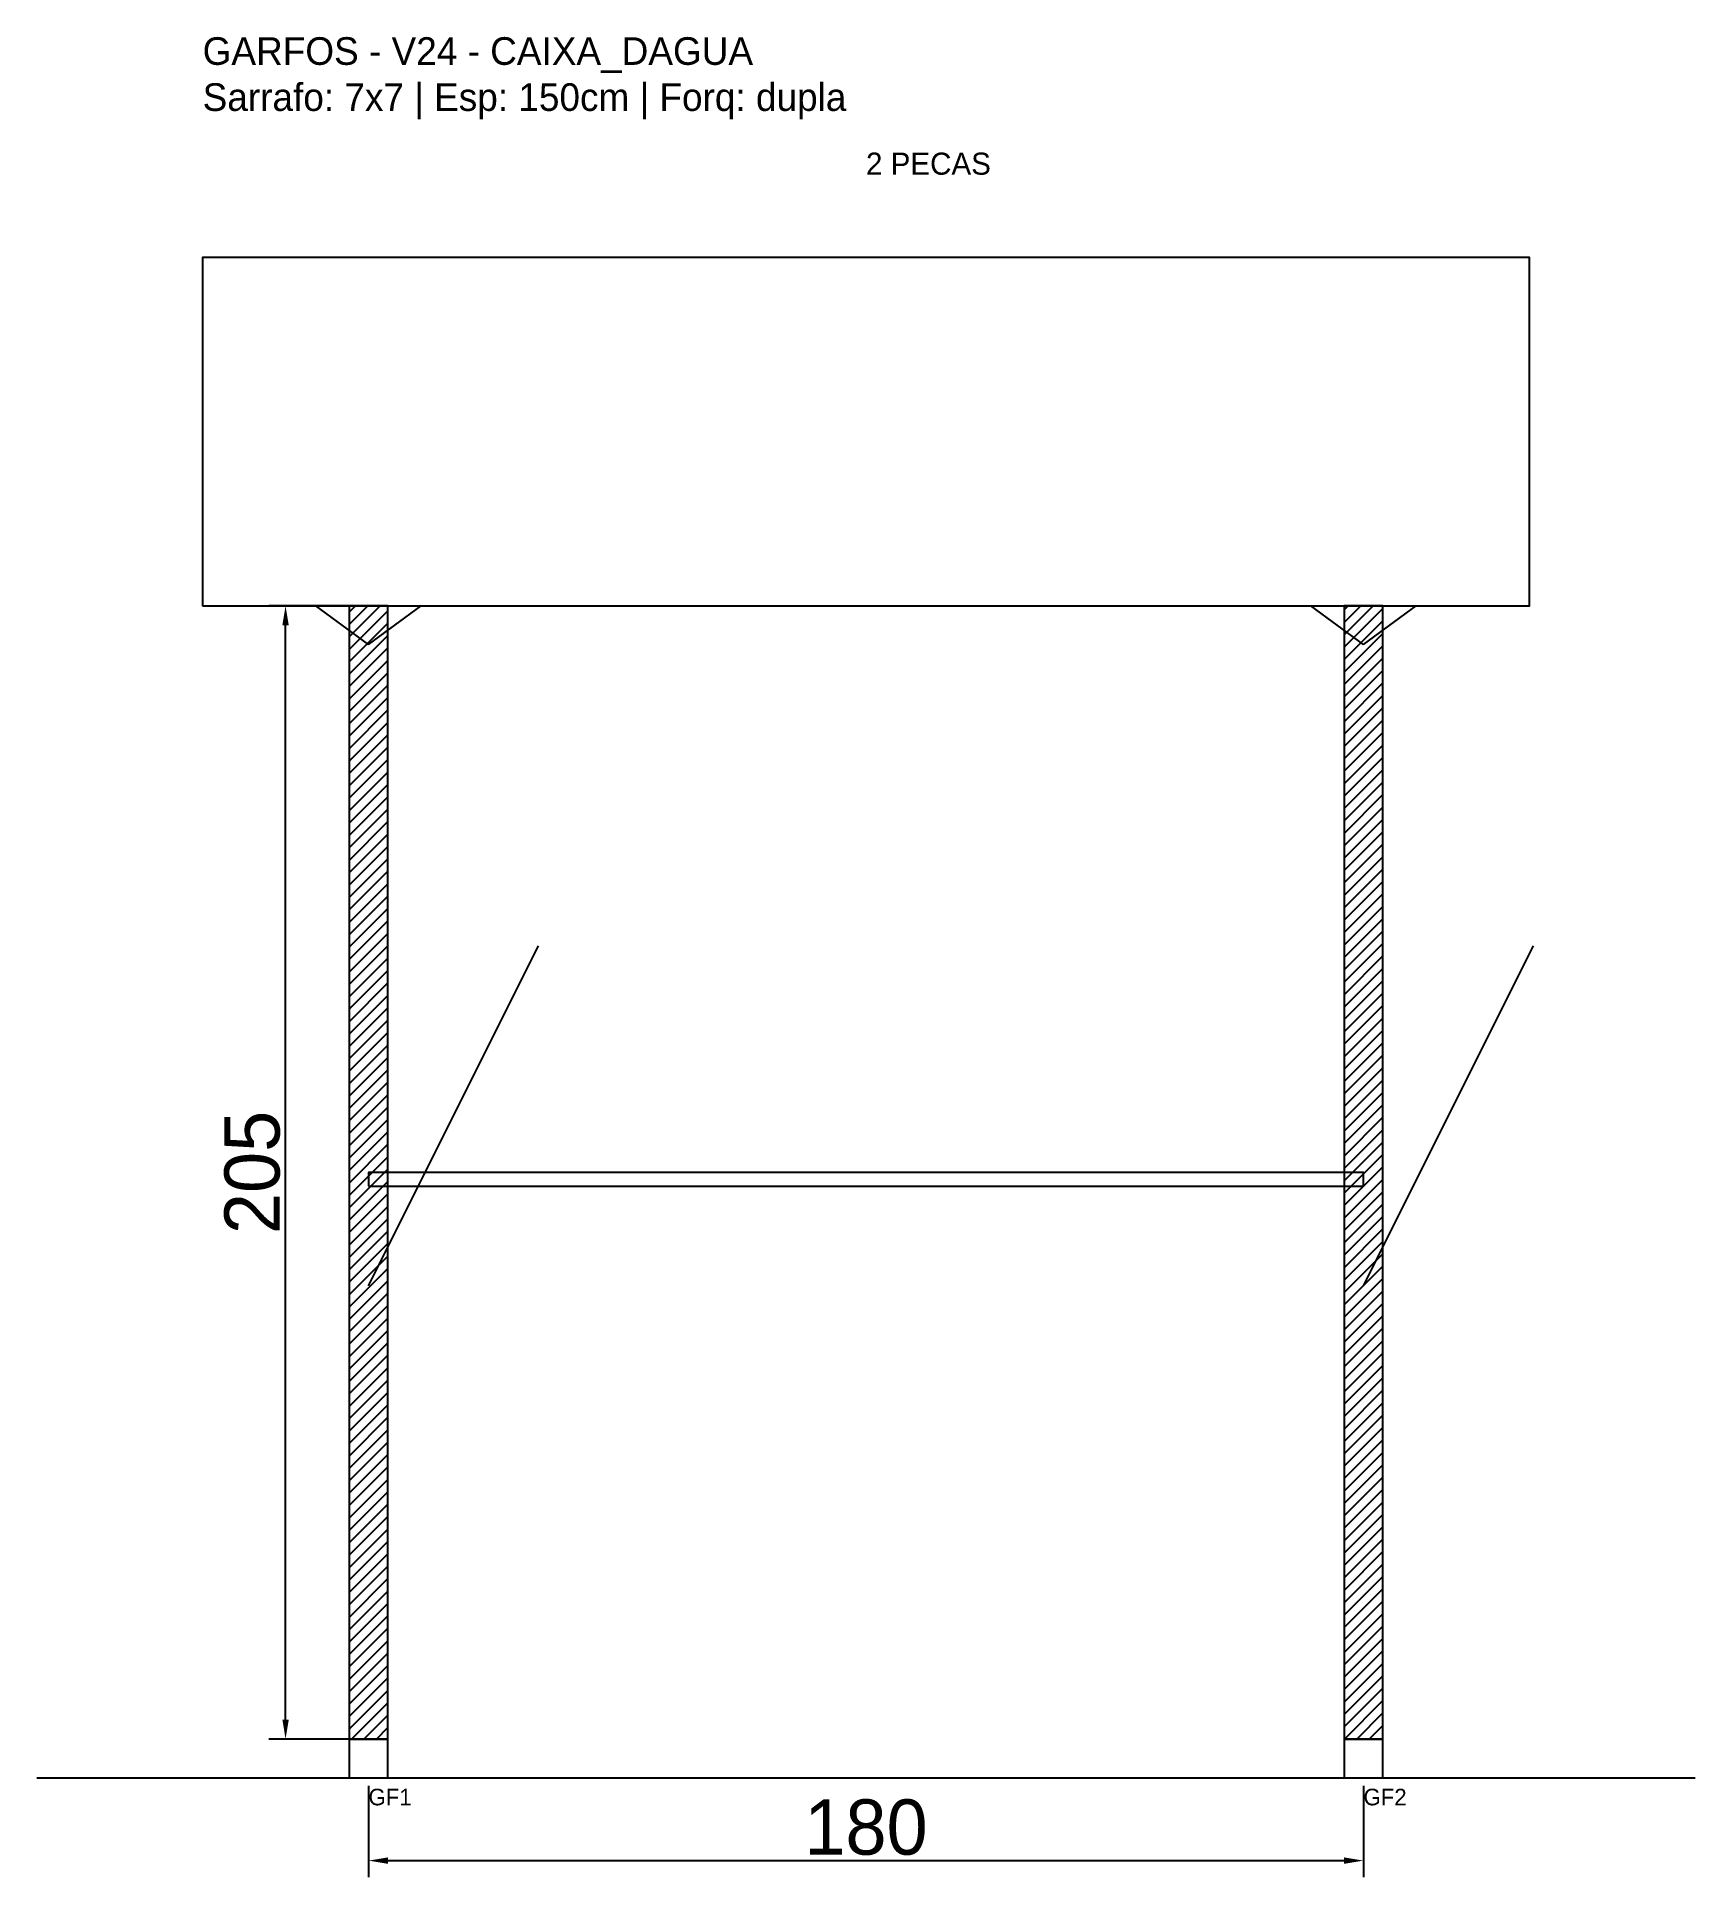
# Model space of a CAD drawing. Header units: metres. Extents: x -30 to 270, y -25 to 308.
import ezdxf

# ---------------------------------------------------------------- set-up
doc = ezdxf.new("R2010")
doc.units = ezdxf.units.M
for name, color, linetype in [('BARRA_ANCORAGEM', 1, 'Continuous'), ('COTA', 241, 'Continuous'), ('GARFOS OK', 3, 'Continuous'), ('NOME DA VIGA', 6, 'Continuous'), ('SARR_7x7', 40, 'Continuous'), ('TIRAS REESCORAMENTO', 252, 'Continuous'), ('VIGAS', 3, 'Continuous')]:
    doc.layers.add(name, color=color, linetype=linetype)
doc.dimstyles.new('EZ DXF', dxfattribs={"dimtxt": 10, "dimasz": 3.5, "dimexe": 3, "dimexo": 1.5, "dimgap": 1, "dimtad": 1, "dimdec": 1, "dimdsep": 46, "dimcen": 2.5, "dimazin": 3, "dimtfac": 1, "dimtmove": 0, "dimatfit": 3})

msp = doc.modelspace()

# ---------------------------------------------------------------- hatches: boundary and pattern name
at = {"layer": 'COTA'}
h = msp.add_hatch(dxfattribs=at)
h.set_pattern_fill('ANSI31', scale=0.5)
h.paths.add_polyline_path([(26.5, 0), (33.5, 0), (33.5, 205), (26.5, 205)])
h = msp.add_hatch(dxfattribs=at)
h.set_pattern_fill('ANSI31', scale=0.5)
h.paths.add_polyline_path([(206.5, 0), (213.5, 0), (213.5, 205), (206.5, 205)])

# ---------------------------------------------------------------- linework, layer by layer
at = {"layer": 'BARRA_ANCORAGEM'}
for p, q in [((30, 82), (60.75, 143.5)), ((210, 82), (240.75, 143.5))]:
    msp.add_line(p, q, dxfattribs=at)
at = {"layer": 'GARFOS OK'}
for p, q in [((30, 198), (20.5, 205)), ((20.5, 205), (39.5, 205)), ((30, 198), (39.5, 205)), ((210, 198), (200.5, 205)), ((200.5, 205), (219.5, 205)), ((210, 198), (219.5, 205))]:
    msp.add_line(p, q, dxfattribs=at)
at = {"layer": 'GARFOS OK', "linetype": 'CONTINUOUS'}
msp.add_line((-30, -7), (270, -7), dxfattribs=at)
at = {"layer": 'GARFOS OK'}
for points in [[(26.5, 0), (33.5, 0), (33.5, 205), (26.5, 205), (26.5, 0)], [(206.5, 0), (213.5, 0), (213.5, 205), (206.5, 205), (206.5, 0)]]:
    msp.add_lwpolyline(points, dxfattribs=at)
at = {"layer": 'SARR_7x7'}
for points in [[(26.5, -7), (33.5, -7), (33.5, 0), (26.5, 0), (26.5, -7)], [(206.5, -7), (213.5, -7), (213.5, 0), (206.5, 0), (206.5, -7)]]:
    msp.add_lwpolyline(points, dxfattribs=at)
at = {"layer": 'TIRAS REESCORAMENTO'}
msp.add_lwpolyline([(30, 100), (210, 100), (210, 102.5), (30, 102.5), (30, 100)], dxfattribs=at)
at = {"layer": 'VIGAS'}
msp.add_lwpolyline([(0, 205), (240, 205), (240, 268), (0, 268), (0, 205)], dxfattribs=at)

# ---------------------------------------------------------------- texts
at = {"layer": 'NOME DA VIGA'}
for s, height, p in [('2 PECAS', 4, (120, 283)), ('GF1', 3, (30, -12)), ('GF2', 3, (210, -12))]:
    msp.add_text(s, height=height, dxfattribs=at).set_placement(p)
at = {"layer": 'NOME DA VIGA', "insert": (0, 293), "char_height": 5, "attachment_point": 7}
msp.add_mtext('GARFOS - V24 - CAIXA_DAGUA\\PSarrafo: 7x7 | Esp: 150cm | Forq: dupla', dxfattribs=at)

# ---------------------------------------------------------------- dimensions: what is measured, and where the dimension line sits
at = {"layer": 'COTA'}
msp.add_linear_dim(base=(15, 0), p1=(30, 0), p2=(30, 205), angle=90, dimstyle='EZ DXF', dxfattribs=at).render()
msp.add_linear_dim(base=(30, -22), p1=(30, -7), p2=(210, -7), dimstyle='EZ DXF', dxfattribs=at).render()

doc.saveas('drawing.dxf')
